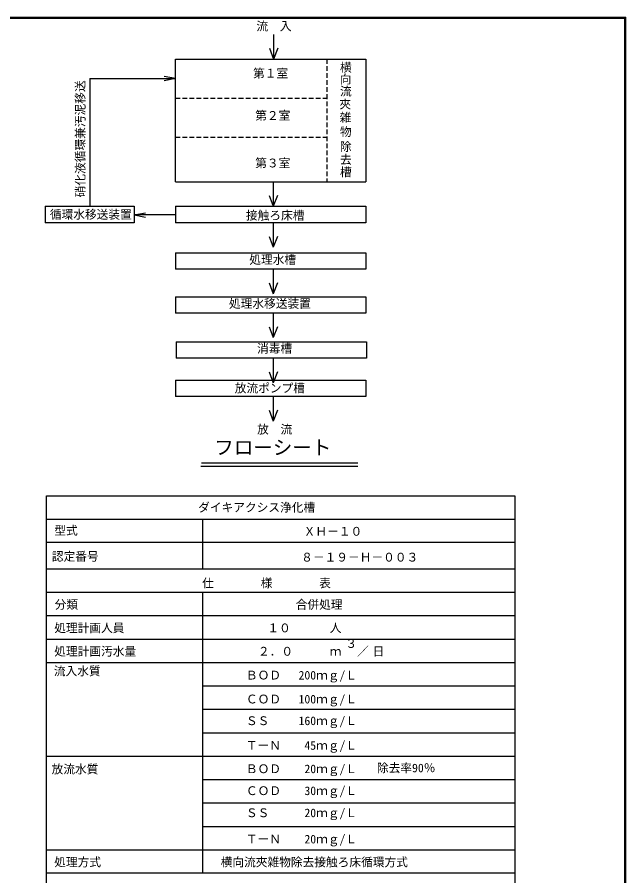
# Model space of a CAD drawing. Units: millimetres, scale not verified. Extents: x -8093 to 8093, y -5792 to 5792.
# Drawn here: x 3413 to 8093, y -808 to 5792 of the extents above; entities that cross this region are included whole.
import ezdxf
from ezdxf.enums import TextEntityAlignment as Align

# ---------------------------------------------------------------- set-up
doc = ezdxf.new("R2010")
doc.units = ezdxf.units.MM
doc.header["$LTSCALE"] = 30
doc.linetypes.add('DASHED1', pattern=[1.8, 1.2, -0.6])
doc.layers.add('0-0_Axis_waku', color=7, linetype='Continuous', lineweight=25)
doc.layers.add('0-1_00クル-フ-0躯体', color=3, linetype='Continuous', lineweight=25)
doc.styles.add('ＭＳ ゴシック', font='')
doc.styles.get('ＭＳ ゴシック').set_extended_font_data('MS Gothic')

msp = doc.modelspace()

# ---------------------------------------------------------------- linework, layer by layer
at = {"layer": '0-0_Axis_waku'}
for p, q in [((-8093.4, 5792.4), (8093.4, 5792.4)), ((-8092.8, 5791.8), (8092.8, 5791.8)), ((-8092.2, 5791.2), (8092.2, 5791.2)), ((-8091.6, 5790.6), (8091.6, 5790.6)), ((-8091, 5790), (8091, 5790)), ((-8090.4, 5789.4), (8090.4, 5789.4)), ((-8089.8, 5788.8), (8089.8, 5788.8)), ((-8089.2, 5788.2), (8089.2, 5788.2)), ((-8088.6, 5787.6), (8088.6, 5787.6)), ((-8088, 5787), (8088, 5787)), ((-8087.4, 5786.4), (8087.4, 5786.4)), ((-8086.8, 5785.8), (8086.8, 5785.8)), ((-8086.2, 5785.2), (8086.2, 5785.2)), ((-8085.6, 5784.6), (8085.6, 5784.6)), ((-8085, 5784), (8085, 5784)), ((8085, -5784), (8085, 5784)), ((8085.6, -5784.6), (8085.6, 5784.6)), ((8086.2, -5785.2), (8086.2, 5785.2)), ((8086.8, -5785.8), (8086.8, 5785.8)), ((8087.4, -5786.4), (8087.4, 5786.4)), ((8088, -5787), (8088, 5787)), ((8088.6, -5787.6), (8088.6, 5787.6)), ((8089.2, -5788.2), (8089.2, 5788.2)), ((8089.8, -5788.8), (8089.8, 5788.8)), ((8090.4, -5789.4), (8090.4, 5789.4)), ((8091, -5790), (8091, 5790)), ((8091.6, -5790.6), (8091.6, 5790.6)), ((8092.2, -5791.2), (8092.2, 5791.2)), ((8092.8, -5791.8), (8092.8, 5791.8)), ((8093.4, -5792.4), (8093.4, 5792.4))]:
    msp.add_line(p, q, dxfattribs=at)
at = {"layer": '0-1_00クル-フ-0躯体'}
for p, q in [((5384.16, 5658.48), (5384.16, 5469.47)), ((5352, 5553.47), (5384.16, 5469.47)), ((5416.31, 5553.47), (5384.16, 5469.47)), ((4630, 4527.37), (4630, 5469.47)), ((4630, 5469.47), (6094.41, 5469.33)), ((6094.91, 5468.83), (6094.91, 4527.73)), ((3970.73, 5320.15), (3970.73, 4338.37)), ((4630, 5320.15), (4543.06, 5303.84)), ((4630, 4527.37), (6094.41, 4527.23)), ((5382.44, 4527.37), (5382.44, 4338.38)), ((5350.29, 4422.37), (5382.44, 4338.38)), ((5414.6, 4422.37), (5382.44, 4338.38)), ((3628.43, 4338.37), (3628.43, 4212.38)), ((3628.43, 4338.37), (4313.03, 4338.37)), ((4630, 4338.37), (4630, 4212.38)), ((4630, 4338.37), (6094.76, 4338.37)), ((6094.76, 4338.37), (6094.76, 4212.38)), ((4313.03, 4272.11), (4399.97, 4288.42)), ((6094.76, 4212.38), (4630, 4212.38)), ((5382.44, 4212.38), (5382.44, 4023.38)), ((5350.29, 4107.38), (5382.44, 4023.38)), ((5414.6, 4107.38), (5382.44, 4023.38)), ((4630, 3980.13), (4630, 3854.14)), ((4630, 3980.13), (6094.76, 3980.13)), ((6094.76, 3980.13), (6094.76, 3854.14)), ((6094.76, 3854.14), (4630, 3854.14)), ((5382.44, 3854.13), (5382.44, 3665.14)), ((5350.29, 3749.14), (5382.44, 3665.14)), ((5414.6, 3749.14), (5382.44, 3665.14)), ((4630, 3643.82), (4630, 3517.83)), ((4630, 3643.82), (6094.76, 3643.82)), ((6094.76, 3643.82), (6094.76, 3517.83)), ((6094.76, 3517.83), (4630, 3517.83)), ((5382.44, 3517.82), (5382.44, 3328.82)), ((5350.29, 3412.83), (5382.44, 3328.82)), ((5414.6, 3412.83), (5382.44, 3328.82)), ((4634.74, 3297.46), (4634.74, 3171.47)), ((4634.74, 3297.46), (6099.5, 3297.46)), ((5382.44, 3171.46), (5382.44, 2982.46)), ((5350.29, 3066.47), (5382.44, 2982.46)), ((5414.6, 3066.47), (5382.44, 2982.46)), ((4630, 3001.49), (4630, 2875.5)), ((4630, 3001.49), (6094.76, 3001.49)), ((6094.76, 3001.49), (6094.76, 2875.5)), ((6094.76, 2875.5), (4630, 2875.5)), ((5382.44, 2875.5), (5382.44, 2686.5)), ((5350.29, 2770.5), (5382.44, 2686.5)), ((5414.6, 2770.5), (5382.44, 2686.5)), ((6032.63, 2339.45), (4825.24, 2339.45)), ((6031.77, 2363.46), (4830.85, 2363.46)), ((3638.95, 2113.78), (7238.95, 2113.78)), ((3638.95, 1551.65), (3638.95, 2113.78)), ((7238.95, 2113.78), (7238.95, 1551.65)), ((3638.95, 1933.78), (7238.95, 1933.78)), ((4838.95, 1933.78), (4838.95, 1551.65)), ((7238.95, 1753.78), (3638.95, 1753.78)), ((3638.95, 1551.65), (7238.95, 1551.65)), ((7238.95, 1551.65), (7238.95, -2408.35)), ((3638.95, 1371.65), (7238.95, 1371.65)), ((4838.95, 1371.65), (4838.95, -788.35)), ((3638.95, 1191.65), (7238.95, 1191.65)), ((3638.95, 1011.65), (7238.95, 1011.65)), ((3638.95, 831.65), (7238.95, 831.65)), ((4838.95, 651.65), (7238.95, 651.65)), ((4838.95, 471.65), (7238.95, 471.65)), ((4838.95, 291.65), (7238.95, 291.65)), ((3638.95, 111.65), (7238.95, 111.65)), ((4838.95, -68.36), (7238.95, -68.36)), ((4838.95, -248.35), (7238.95, -248.35)), ((4838.95, -428.36), (7238.95, -428.36)), ((3638.94, -608.36), (7238.95, -608.36)), ((7238.94, -788.35), (3638.94, -788.35))]:
    msp.add_line(p, q, dxfattribs=at)
at = {"layer": '0-1_00クル-フ-0躯体', "linetype": 'DASHED1'}
for p, q in [((5795.27, 5469.33), (5795.27, 4527.23)), ((4630, 5169.47), (5795.27, 5169.33)), ((4630, 4869.47), (5795.27, 4869.33))]:
    msp.add_line(p, q, dxfattribs=at)
at = {"layer": '0-1_00クル-フ-0躯体'}
for points in [[(3970.73, 5320.15), (4630, 5320.15), (4543.06, 5336.45)], [(4313.03, 4338.37), (4313.03, 4212.38), (3628.43, 4212.38)], [(4630, 4272.11), (4313.03, 4272.11), (4399.97, 4255.8)], [(6099.5, 3297.46), (6099.5, 3171.47), (4634.74, 3171.47)], [(7238.95, -2408.35), (3638.95, -2408.35), (3638.95, 1551.65)]]:
    msp.add_lwpolyline(points, dxfattribs=at)
for centre, start, end in [((6094.41, 5468.83), 0, 90), ((6094.41, 4527.73), 270, 0)]:
    msp.add_arc(centre, 0.5, start, end, dxfattribs=at)

# ---------------------------------------------------------------- texts
at = {"layer": '0-1_00クル-フ-0躯体', "color": 4, "style": 'ＭＳ ゴシック'}
for s, height, p in [('流\u3000入', 65.98, (5252.31, 5670.29)), ('横', 65.98, (5894.95, 5353.13)), ('第１室', 65.98, (5226.76, 5307.75)), ('向', 65.98, (5892.8, 5262.36)), ('流', 65.98, (5894.95, 5169.62)), ('夾', 65.98, (5890.64, 5070.14)), ('第２室', 65.98, (5243.32, 4983.11)), ('雑', 65.98, (5892.8, 4968.51)), ('物', 65.98, (5894.95, 4857.98)), ('除', 65.98, (5894.95, 4743.68)), ('第３室', 65.98, (5243.32, 4617.62)), ('去', 65.98, (5894.95, 4644.47)), ('槽', 65.98, (5894.95, 4548.92)), ('循環水移送装置', 65.98, (3664.02, 4222.76)), ('接触ろ床槽', 65.98, (5172.06, 4215.9)), ('処理水槽', 65.98, (5197.76, 3875.68)), ('処理水移送装置', 65.98, (5041.33, 3537.65)), ('消毒槽', 65.98, (5257.23, 3191.99)), ('放流ポンプ槽', 65.98, (5085.61, 2887.59)), ('放\u3000流', 65.98, (5257.59, 2570.92)), ('フローシート', 110, (4928.45, 2396.86)), ('ダイキアクシス浄化槽\u3000', 65.98, (4804.14, 1970.59)), ('型式', 65.98, (3698.58, 1792.99)), ('ＸＨ－１０', 65.98, (5616.24, 1786.34)), ('認定番号', 65.98, (3679.27, 1594.29)), ('８－１９－Ｈ－００３', 65.98, (5596.93, 1587.64)), ('仕\u3000\u3000\u3000\u3000様\u3000\u3000\u3000\u3000表', 65.98, (4835.35, 1389.05)), ('分類', 65.98, (3700.75, 1224.05)), ('合併処理', 65.98, (5554.75, 1224.05)), ('処理計画人員\u3000', 65.98, (3697.75, 1044.05)), ('１０', 65.98, (5336.35, 1044.05)), ('人', 65.98, (5816.35, 1044.05)), ('３', 65.98, (5936.35, 924.05)), ('処理計画汚水量', 65.98, (3697.75, 864.05)), ('２．０', 65.98, (5264.14, 864.05)), ('ｍ', 65.98, (5816.35, 864.05)), ('／', 65.98, (6026.35, 864.05)), ('日', 65.98, (6146.35, 864.05)), ('流入水質', 65.98, (3694.47, 712.64)), ('ＢＯＤ\u3000 200ｍｇ/Ｌ', 65.98, (5171.9, 681.06)), ('ＣＯＤ\u3000 100ｍｇ/Ｌ', 65.98, (5171.9, 497)), ('ＳＳ\u3000\u3000 160ｍｇ/Ｌ', 65.98, (5171.9, 330.46)), ('ＴーＮ \u3000 45ｍｇ/Ｌ', 65.98, (5171.9, 141.06)), ('放流水質', 65.98, (3677.64, -41.51)), ('ＢＯＤ\u3000\u300020ｍｇ/Ｌ', 65.98, (5171.9, -38.95)), ('除去率90％', 65.98, (6179.62, -32.01)), ('ＣＯＤ\u3000\u300030ｍｇ/Ｌ', 65.98, (5171.9, -207.45)), ('ＳＳ\u3000\u3000\u300020ｍｇ/Ｌ', 65.98, (5171.9, -377.14)), ('ＴーＮ\u3000\u300020ｍｇ/Ｌ', 65.98, (5171.9, -578.95)), ('処理方式\u3000\u3000\u3000', 65.98, (3697.74, -755.95)), ('横向流夾雑物除去接触ろ床循環方式', 65.98, (4977.58, -755.95))]:
    msp.add_text(s, height=height, dxfattribs=at).set_placement(p, align=Align.BOTTOM_LEFT)
msp.add_text('硝化液循環兼汚泥移送', height=65.98, rotation=90, dxfattribs=at).set_placement((3951.27, 4406.83), align=Align.BOTTOM_LEFT)

doc.saveas('drawing.dxf')
